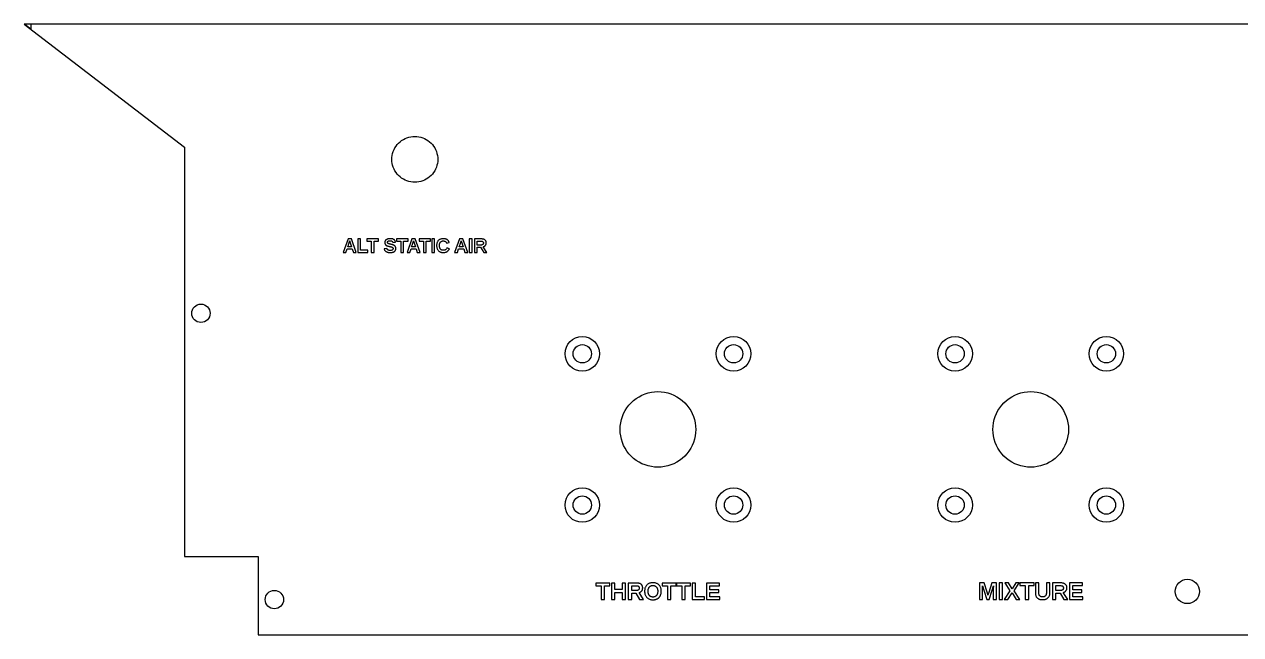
# Model space of a CAD drawing. Header units: millimetres. Extents: x 0 to 450, y 0 to 113.
# Drawn here: x 0 to 225.1, y 0 to 113 of the extents above; entities that cross this region are included whole.
import ezdxf

# ---------------------------------------------------------------- set-up
doc = ezdxf.new("R2010")
doc.units = ezdxf.units.MM
for name, color, linetype in [('COUNTERSINK', 3, 'CONTINUOUS'), ('CUT', 7, 'CONTINUOUS'), ('DRILL', 1, 'CONTINUOUS'), ('ENGRAVE', 5, 'CONTINUOUS')]:
    doc.layers.add(name, color=color, linetype=linetype)

msp = doc.modelspace()

# ---------------------------------------------------------------- linework, layer by layer
at = {"layer": 'COUNTERSINK'}
for centre in [(103.2779, 52), (131.2779, 52), (172.2779, 52), (200.2779, 52), (103.2779, 24), (131.2779, 24), (172.2779, 24), (200.2779, 24)]:
    msp.add_circle(centre, 3.2, dxfattribs=at)
at = {"layer": 'CUT'}
msp.add_lwpolyline([(450.2779, 113), (0, 113), (29.6779, 90.24), (29.6779, 14.5), (43.2779, 14.5), (43.2779, 0), (444.2779, 0)], dxfattribs=at)
for points in [[(71.9079, 83.7662), (71.5399, 83.8145), (71.1779, 83.8948), (70.8239, 84.0063), (70.4819, 84.1482), (70.1529, 84.3194), (69.8399, 84.5186), (69.5459, 84.7444), (69.2729, 84.9948), (69.0219, 85.268), (68.7969, 85.5623), (68.5969, 85.875), (68.4259, 86.2038), (68.2839, 86.5464), (68.1729, 86.9001), (68.0929, 87.2622), (68.0439, 87.6295), (68.0279, 88), (68.0439, 88.3705), (68.0929, 88.7378), (68.1729, 89.0999), (68.2839, 89.4536), (68.4259, 89.7962), (68.5979, 90.1252), (68.7969, 90.4376), (69.0219, 90.7319), (69.2729, 91.0052), (69.5459, 91.2556), (69.8399, 91.4814), (70.1529, 91.6806), (70.4819, 91.8518), (70.8239, 91.9937), (71.1779, 92.1052), (71.5399, 92.1855), (71.9079, 92.2338), (72.2779, 92.25), (72.6479, 92.2338), (73.0159, 92.1855), (73.3779, 92.1052), (73.7319, 91.9937), (74.0739, 91.8518), (74.4029, 91.6805), (74.7159, 91.4814), (75.0099, 91.2556), (75.2829, 91.0052), (75.5339, 90.7319), (75.7589, 90.4376), (75.9579, 90.1252), (76.1299, 89.7962), (76.2719, 89.4536), (76.3829, 89.0999), (76.4629, 88.7378), (76.5119, 88.3705), (76.5279, 88), (76.5119, 87.6295), (76.4629, 87.2622), (76.3829, 86.9001), (76.2719, 86.5464), (76.1299, 86.2038), (75.9589, 85.875), (75.7589, 85.5623), (75.5339, 85.268), (75.2829, 84.9948), (75.0099, 84.7444), (74.7159, 84.5186), (74.4029, 84.3195), (74.0739, 84.1482), (73.7319, 84.0063), (73.3779, 83.8948), (73.0159, 83.8145), (72.6479, 83.7662), (72.2779, 83.75)], [(116.6679, 31.0267), (116.0629, 31.1063), (115.4659, 31.2386), (114.8839, 31.4222), (114.3199, 31.6558), (113.7779, 31.9379), (113.2629, 32.2659), (112.7779, 32.6378), (112.3279, 33.0503), (111.9159, 33.5004), (111.5439, 33.985), (111.2159, 34.5), (110.9339, 35.0418), (110.6999, 35.6058), (110.5169, 36.1882), (110.3839, 36.7845), (110.3049, 37.3899), (110.2779, 38), (110.3049, 38.6101), (110.3839, 39.2155), (110.5169, 39.8118), (110.6999, 40.3942), (110.9339, 40.9582), (111.2159, 41.5), (111.5439, 42.015), (111.9159, 42.4996), (112.3279, 42.9497), (112.7779, 43.3622), (113.2629, 43.7341), (113.7779, 44.0621), (114.3199, 44.3442), (114.8839, 44.5778), (115.4659, 44.7614), (116.0629, 44.8937), (116.6679, 44.9733), (117.2779, 45), (117.8879, 44.9733), (118.4929, 44.8937), (119.0899, 44.7614), (119.6719, 44.5778), (120.2359, 44.3442), (120.7779, 44.0621), (121.2929, 43.7341), (121.7779, 43.3622), (122.2279, 42.9497), (122.6399, 42.4996), (123.0119, 42.015), (123.3399, 41.5), (123.6219, 40.9582), (123.8559, 40.3942), (124.0389, 39.8118), (124.1719, 39.2155), (124.2509, 38.6101), (124.2779, 38), (124.2509, 37.3899), (124.1719, 36.7845), (124.0389, 36.1882), (123.8559, 35.6058), (123.6219, 35.0418), (123.3399, 34.5), (123.0119, 33.985), (122.6399, 33.5004), (122.2279, 33.0503), (121.7779, 32.6378), (121.2929, 32.2659), (120.7779, 31.9379), (120.2359, 31.6558), (119.6719, 31.4222), (119.0899, 31.2386), (118.4929, 31.1063), (117.8879, 31.0267), (117.2779, 31)], [(185.6679, 31.0267), (185.0629, 31.1063), (184.4659, 31.2386), (183.8839, 31.4222), (183.3199, 31.6558), (182.7779, 31.9379), (182.2629, 32.2659), (181.7779, 32.6378), (181.3279, 33.0503), (180.9159, 33.5004), (180.5439, 33.985), (180.2159, 34.5), (179.9339, 35.0418), (179.6999, 35.6058), (179.5169, 36.1882), (179.3839, 36.7845), (179.3049, 37.3899), (179.2779, 38), (179.3049, 38.6101), (179.3839, 39.2155), (179.5169, 39.8118), (179.6999, 40.3942), (179.9339, 40.9582), (180.2159, 41.5), (180.5439, 42.015), (180.9159, 42.4996), (181.3279, 42.9497), (181.7779, 43.3622), (182.2629, 43.7341), (182.7779, 44.0621), (183.3199, 44.3442), (183.8839, 44.5778), (184.4659, 44.7614), (185.0629, 44.8937), (185.6679, 44.9733), (186.2779, 45), (186.8879, 44.9733), (187.4929, 44.8937), (188.0899, 44.7614), (188.6719, 44.5778), (189.2359, 44.3442), (189.7779, 44.0621), (190.2929, 43.7341), (190.7779, 43.3622), (191.2279, 42.9497), (191.6399, 42.4996), (192.0119, 42.015), (192.3399, 41.5), (192.6219, 40.9582), (192.8559, 40.3942), (193.0389, 39.8118), (193.1719, 39.2155), (193.2509, 38.6101), (193.2779, 38), (193.2509, 37.3899), (193.1719, 36.7845), (193.0389, 36.1882), (192.8559, 35.6058), (192.6219, 35.0418), (192.3399, 34.5), (192.0119, 33.985), (191.6399, 33.5004), (191.2279, 33.0503), (190.7779, 32.6378), (190.2929, 32.2659), (189.7779, 31.9379), (189.2359, 31.6558), (188.6719, 31.4222), (188.0899, 31.2386), (187.4929, 31.1063), (186.8879, 31.0267), (186.2779, 31)]]:
    msp.add_lwpolyline(points, close=True, dxfattribs=at)
at = {"layer": 'DRILL'}
msp.add_lwpolyline([(1.2779, 113), (0.0822, 113), (1.2779, 112.083)], close=True, dxfattribs=at)
for centre, radius in [((32.6779, 59.5), 1.7), ((103.2779, 52), 1.7), ((131.2779, 52), 1.7), ((172.2779, 52), 1.7), ((200.2779, 52), 1.7), ((103.2779, 24), 1.7), ((131.2779, 24), 1.7), ((172.2779, 24), 1.7), ((200.2779, 24), 1.7), ((215.2779, 8), 2.25), ((46.2779, 6.5), 1.7)]:
    msp.add_circle(centre, radius, dxfattribs=at)
at = {"layer": 'ENGRAVE'}
for points in [[(59.7559, 71.4209), (60.7029, 71.4209), (60.9229, 70.7861), (61.4379, 70.7861), (60.5349, 73.2704), (59.9219, 73.2704), (59.0149, 70.7861), (59.5349, 70.7861)], [(59.8719, 71.8123), (59.9249, 71.9672), (59.9729, 72.1075), (60.0169, 72.2332), (60.0539, 72.3443), (60.0869, 72.4408), (60.1149, 72.5227), (60.1379, 72.59), (60.1549, 72.6428), (60.1679, 72.6809), (60.1749, 72.7044), (60.1849, 72.7361), (60.1899, 72.7515), (60.1979, 72.7811), (60.2029, 72.7954), (60.2099, 72.8229), (60.2179, 72.849), (60.2279, 72.8878), (60.2649, 72.7661), (60.3409, 72.5263), (60.5859, 71.8123)], [(63.5669, 71.1881), (62.2339, 71.1881), (62.2339, 73.2704), (61.7139, 73.2704), (61.7139, 70.7861), (63.5669, 70.7861)], [(64.7269, 72.8684), (65.5309, 72.8684), (65.5309, 73.2704), (63.4049, 73.2704), (63.4049, 72.8684), (64.2069, 72.8684), (64.2069, 70.7861), (64.7269, 70.7861)], [(67.8029, 70.7528), (67.8999, 70.7586), (67.9919, 70.7682), (68.0789, 70.7818), (68.1609, 70.7991), (68.2379, 70.8204), (68.3099, 70.8455), (68.3769, 70.8744), (68.4379, 70.9072), (68.4949, 70.9439), (68.5469, 70.9843), (68.5929, 71.028), (68.6329, 71.0752), (68.6679, 71.1259), (68.6979, 71.18), (68.7219, 71.2375), (68.7409, 71.2985), (68.7549, 71.3629), (68.7629, 71.4307), (68.7659, 71.502), (68.7649, 71.5326), (68.7639, 71.5626), (68.7619, 71.5918), (68.7579, 71.6203), (68.7539, 71.6481), (68.7489, 71.6751), (68.7419, 71.7015), (68.7349, 71.7271), (68.7269, 71.752), (68.7179, 71.7761), (68.7079, 71.7996), (68.6969, 71.8224), (68.6859, 71.8445), (68.6729, 71.866), (68.6599, 71.8868), (68.6459, 71.9069), (68.6309, 71.9263), (68.6149, 71.9451), (68.5979, 71.9632), (68.5809, 71.9807), (68.5619, 71.9975), (68.5419, 72.014), (68.5209, 72.03), (68.4979, 72.0457), (68.4749, 72.0609), (68.4499, 72.0756), (68.4229, 72.09), (68.3959, 72.1039), (68.3669, 72.1174), (68.3359, 72.1305), (68.3039, 72.1435), (68.2669, 72.1567), (68.2259, 72.1701), (68.1799, 72.1838), (68.1309, 72.1977), (68.0779, 72.2119), (68.0209, 72.2262), (67.9589, 72.2408), (67.8939, 72.2556), (67.8239, 72.2707), (67.7659, 72.2835), (67.7119, 72.2959), (67.6619, 72.3078), (67.6159, 72.3193), (67.5729, 72.3304), (67.5349, 72.341), (67.5019, 72.3512), (67.4719, 72.3609), (67.4459, 72.3702), (67.4239, 72.3791), (67.4049, 72.3879), (67.3859, 72.3971), (67.3689, 72.4067), (67.3529, 72.4166), (67.3369, 72.4269), (67.3229, 72.4376), (67.3099, 72.4486), (67.2969, 72.4601), (67.2859, 72.4718), (67.2749, 72.484), (67.2659, 72.4967), (67.2569, 72.5101), (67.2489, 72.5242), (67.2429, 72.539), (67.2369, 72.5545), (67.2329, 72.5708), (67.2289, 72.5877), (67.2269, 72.6053), (67.2249, 72.6237), (67.2249, 72.6427), (67.2299, 72.699), (67.2439, 72.7493), (67.2669, 72.7938), (67.2999, 72.8323), (67.3429, 72.8648), (67.3949, 72.8915), (67.4559, 72.9122), (67.5269, 72.927), (67.6079, 72.9359), (67.6969, 72.9389), (67.7409, 72.9381), (67.7819, 72.9357), (67.8209, 72.9316), (67.8589, 72.9259), (67.8939, 72.9186), (67.9269, 72.9097), (67.9579, 72.8991), (67.9869, 72.887), (68.0139, 72.8732), (68.0379, 72.8578), (68.0609, 72.8408), (68.0829, 72.8222), (68.1029, 72.802), (68.1209, 72.7802), (68.1369, 72.7568), (68.1519, 72.7319), (68.1659, 72.7054), (68.1779, 72.6772), (68.1879, 72.6475), (68.1959, 72.6162), (68.7009, 72.685), (68.6859, 72.7498), (68.6669, 72.8107), (68.6459, 72.868), (68.6209, 72.9214), (68.5919, 72.9711), (68.5609, 73.017), (68.5259, 73.0591), (68.4879, 73.0974), (68.4459, 73.132), (68.4019, 73.1628), (68.3529, 73.1903), (68.2999, 73.2149), (68.2419, 73.2365), (68.1789, 73.2553), (68.1119, 73.2712), (68.0409, 73.2843), (67.9639, 73.2944), (67.8829, 73.3016), (67.7979, 73.3059), (67.7079, 73.3074), (67.6139, 73.3056), (67.5239, 73.3002), (67.4389, 73.2913), (67.3579, 73.2788), (67.2819, 73.2626), (67.2109, 73.243), (67.1439, 73.2197), (67.0819, 73.1929), (67.0249, 73.1624), (66.9719, 73.1284), (66.9239, 73.0911), (66.8809, 73.0505), (66.8429, 73.0069), (66.8099, 72.96), (66.7819, 72.91), (66.7589, 72.8569), (66.7419, 72.8006), (66.7289, 72.7411), (66.7209, 72.6785), (66.7189, 72.6127), (66.7189, 72.5866), (66.7199, 72.561), (66.7219, 72.5361), (66.7239, 72.5117), (66.7269, 72.488), (66.7309, 72.4648), (66.7359, 72.4423), (66.7409, 72.4203), (66.7469, 72.399), (66.7529, 72.3782), (66.7599, 72.358), (66.7679, 72.3384), (66.7759, 72.3193), (66.7849, 72.3007), (66.7939, 72.2826), (66.8039, 72.265), (66.8149, 72.248), (66.8259, 72.2315), (66.8369, 72.2156), (66.8489, 72.2001), (66.8619, 72.1852), (66.8749, 72.1707), (66.8889, 72.1566), (66.9029, 72.143), (66.9179, 72.1298), (66.9329, 72.1171), (66.9489, 72.1048), (66.9649, 72.0929), (66.9819, 72.0815), (66.9989, 72.0705), (67.0169, 72.0599), (67.0349, 72.0496), (67.0539, 72.0396), (67.0729, 72.0298), (67.0929, 72.0203), (67.1129, 72.0111), (67.1329, 72.0022), (67.1539, 71.9935), (67.1749, 71.9852), (67.1969, 71.9771), (67.2199, 71.9689), (67.2469, 71.9602), (67.2769, 71.951), (67.3109, 71.9413), (67.3479, 71.9311), (67.3889, 71.9203), (67.4329, 71.9091), (67.4799, 71.8973), (67.5299, 71.885), (67.5849, 71.8722), (67.6469, 71.8594), (67.7049, 71.8469), (67.7589, 71.8348), (67.8089, 71.8231), (67.8549, 71.8118), (67.8959, 71.8009), (67.9339, 71.7904), (67.9669, 71.7802), (67.9959, 71.7705), (68.0209, 71.7611), (68.0429, 71.7517), (68.0639, 71.7419), (68.0839, 71.7316), (68.1039, 71.7208), (68.1219, 71.7096), (68.1389, 71.6979), (68.1549, 71.6857), (68.1699, 71.6731), (68.1839, 71.66), (68.1969, 71.6465), (68.2089, 71.6324), (68.2199, 71.6175), (68.2289, 71.6019), (68.2369, 71.5856), (68.2439, 71.5685), (68.2499, 71.5507), (68.2539, 71.5321), (68.2569, 71.5128), (68.2589, 71.4928), (68.2599, 71.472), (68.2539, 71.409), (68.2379, 71.3527), (68.2109, 71.3029), (68.1729, 71.2598), (68.1239, 71.2234), (68.0639, 71.1935), (67.9929, 71.1703), (67.9109, 71.1538), (67.8179, 71.1438), (67.7149, 71.1405), (67.6639, 71.1414), (67.6139, 71.1441), (67.5679, 71.1485), (67.5229, 71.1548), (67.4809, 71.1628), (67.4409, 71.1726), (67.4029, 71.1841), (67.3679, 71.1975), (67.3349, 71.2126), (67.3039, 71.2295), (67.2749, 71.2484), (67.2489, 71.2695), (67.2239, 71.2927), (67.2009, 71.3181), (67.1799, 71.3457), (67.1609, 71.3754), (67.1439, 71.4073), (67.1289, 71.4414), (67.1159, 71.4776), (67.1049, 71.5161), (66.6019, 71.4332), (66.6199, 71.3662), (66.6409, 71.3027), (66.6659, 71.2426), (66.6959, 71.1861), (66.7289, 71.133), (66.7649, 71.0835), (66.8059, 71.0374), (66.8509, 70.9948), (66.8989, 70.9557), (66.9519, 70.9201), (67.0079, 70.888), (67.0679, 70.8592), (67.1329, 70.8338), (67.2019, 70.8118), (67.2749, 70.7932), (67.3519, 70.778), (67.4329, 70.7661), (67.5179, 70.7576), (67.6069, 70.7526), (67.7009, 70.7509)], [(70.2129, 72.8684), (71.0169, 72.8684), (71.0169, 73.2704), (68.8909, 73.2704), (68.8909, 72.8684), (69.6929, 72.8684), (69.6929, 70.7861), (70.2129, 70.7861)], [(71.5729, 71.4209), (72.5199, 71.4209), (72.7409, 70.7861), (73.2549, 70.7861), (72.3529, 73.2704), (71.7389, 73.2704), (70.8329, 70.7861), (71.3529, 70.7861)], [(71.6899, 71.8123), (71.7429, 71.9672), (71.7909, 72.1075), (71.8339, 72.2332), (71.8719, 72.3443), (71.9049, 72.4408), (71.9329, 72.5227), (71.9549, 72.59), (71.9729, 72.6428), (71.9859, 72.6809), (71.9929, 72.7044), (72.0029, 72.7361), (72.0119, 72.7664), (72.0199, 72.7954), (72.0239, 72.8093), (72.0319, 72.8361), (72.0349, 72.849), (72.0459, 72.8878), (72.0829, 72.7661), (72.1589, 72.5263), (72.4039, 71.8123)], [(74.3909, 72.8684), (75.1949, 72.8684), (75.1949, 73.2704), (73.0679, 73.2704), (73.0679, 72.8684), (73.8709, 72.8684), (73.8709, 70.7861), (74.3909, 70.7861)], [(75.9439, 73.2704), (75.4239, 73.2704), (75.4239, 70.7861), (75.9439, 70.7861)], [(77.6409, 70.7526), (77.7169, 70.7579), (77.7899, 70.7667), (77.8619, 70.7789), (77.9299, 70.7947), (77.9969, 70.814), (78.0619, 70.8368), (78.1239, 70.8631), (78.1839, 70.893), (78.2409, 70.9263), (78.2969, 70.9632), (78.3489, 71.0038), (78.3989, 71.0481), (78.4459, 71.0961), (78.4899, 71.1478), (78.5319, 71.2031), (78.5709, 71.2622), (78.6069, 71.3249), (78.6399, 71.3913), (78.6709, 71.4614), (78.2179, 71.6324), (78.1779, 71.5426), (78.1329, 71.4623), (78.0819, 71.3914), (78.0249, 71.33), (77.9619, 71.278), (77.8939, 71.2355), (77.8199, 71.2024), (77.7399, 71.1788), (77.6549, 71.1646), (77.5629, 71.1599), (77.4939, 71.1622), (77.4279, 71.1689), (77.3659, 71.1802), (77.3069, 71.196), (77.2509, 71.2163), (77.1979, 71.2411), (77.1489, 71.2705), (77.1029, 71.3043), (77.0609, 71.3427), (77.0209, 71.3856), (76.9859, 71.4328), (76.9539, 71.484), (76.9259, 71.5392), (76.9009, 71.5986), (76.8799, 71.662), (76.8639, 71.7294), (76.8499, 71.8009), (76.8409, 71.8764), (76.8349, 71.9561), (76.8339, 72.0397), (76.8349, 72.122), (76.8409, 72.2001), (76.8499, 72.2743), (76.8629, 72.3444), (76.8789, 72.4104), (76.8989, 72.4724), (76.9229, 72.5303), (76.9499, 72.5841), (76.9809, 72.6339), (77.0159, 72.6797), (77.0539, 72.7212), (77.0959, 72.7584), (77.1409, 72.7912), (77.1889, 72.8196), (77.2409, 72.8437), (77.2959, 72.8634), (77.3549, 72.8786), (77.4169, 72.8896), (77.4819, 72.8961), (77.5509, 72.8983), (77.5969, 72.8972), (77.6409, 72.8939), (77.6839, 72.8884), (77.7259, 72.8807), (77.7669, 72.8708), (77.8059, 72.8587), (77.8449, 72.8443), (77.8819, 72.8278), (77.9179, 72.8091), (77.9519, 72.7881), (77.9849, 72.7653), (78.0159, 72.741), (78.0439, 72.7151), (78.0699, 72.6877), (78.0939, 72.6588), (78.1159, 72.6283), (78.1359, 72.5963), (78.1529, 72.5628), (78.1679, 72.5277), (78.1809, 72.4911), (78.6389, 72.6162), (78.6149, 72.6826), (78.5879, 72.7458), (78.5579, 72.8056), (78.5239, 72.8621), (78.4869, 72.9153), (78.4469, 72.9652), (78.4029, 73.0119), (78.3559, 73.0552), (78.3059, 73.0952), (78.2529, 73.1319), (78.1959, 73.1653), (78.1359, 73.1951), (78.0729, 73.2214), (78.0069, 73.2442), (77.9369, 73.2635), (77.8639, 73.2793), (77.7879, 73.2916), (77.7089, 73.3004), (77.6259, 73.3056), (77.5409, 73.3074), (77.4229, 73.3041), (77.3119, 73.2943), (77.2059, 73.2779), (77.1059, 73.2549), (77.0119, 73.2254), (76.9229, 73.1893), (76.8399, 73.1467), (76.7629, 73.0975), (76.6909, 73.0418), (76.6249, 72.9794), (76.5659, 72.911), (76.5119, 72.8369), (76.4649, 72.7571), (76.4229, 72.6717), (76.3889, 72.5806), (76.3599, 72.4837), (76.3379, 72.3812), (76.3219, 72.2731), (76.3129, 72.1592), (76.3099, 72.0397), (76.3129, 71.9204), (76.3229, 71.8065), (76.3389, 71.6981), (76.3619, 71.595), (76.3919, 71.4973), (76.4279, 71.4051), (76.4699, 71.3183), (76.5189, 71.2369), (76.5749, 71.1609), (76.6369, 71.0903), (76.7049, 71.0258), (76.7789, 70.9681), (76.8579, 70.9172), (76.9419, 70.8731), (77.0319, 70.8357), (77.1269, 70.8052), (77.2279, 70.7814), (77.3349, 70.7645), (77.4459, 70.7543), (77.5629, 70.7509)], [(80.3879, 71.4209), (81.3349, 71.4209), (81.5549, 70.7861), (82.0699, 70.7861), (81.1669, 73.2704), (80.5539, 73.2704), (79.6469, 70.7861), (80.1669, 70.7861)], [(80.5039, 71.8123), (80.5569, 71.9672), (80.6049, 72.1075), (80.6479, 72.2332), (80.6859, 72.3443), (80.7189, 72.4408), (80.7469, 72.5227), (80.7699, 72.59), (80.7869, 72.6428), (80.7999, 72.6809), (80.8069, 72.7044), (80.8169, 72.7361), (80.8219, 72.7515), (80.8299, 72.7811), (80.8349, 72.7954), (80.8419, 72.8229), (80.8499, 72.849), (80.8599, 72.8878), (80.8969, 72.7661), (80.9729, 72.5263), (81.2179, 71.8123)], [(82.8659, 73.2704), (82.3459, 73.2704), (82.3459, 70.7861), (82.8659, 70.7861)], [(83.8459, 71.7294), (84.4559, 71.7294), (85.0319, 70.7861), (85.6169, 70.7861), (84.9459, 71.8299), (84.9949, 71.8432), (85.0419, 71.8591), (85.0879, 71.8775), (85.1309, 71.8986), (85.1719, 71.9222), (85.2109, 71.9485), (85.2479, 71.9773), (85.2829, 72.0087), (85.3149, 72.0428), (85.3459, 72.0794), (85.3739, 72.118), (85.3989, 72.158), (85.4209, 72.1995), (85.4409, 72.2424), (85.4569, 72.2868), (85.4699, 72.3325), (85.4809, 72.3797), (85.4879, 72.4283), (85.4929, 72.4784), (85.4939, 72.5299), (85.4919, 72.5998), (85.4839, 72.6664), (85.4719, 72.7296), (85.4549, 72.7895), (85.4339, 72.8461), (85.4069, 72.8994), (85.3759, 72.9493), (85.3389, 72.9959), (85.2979, 73.0391), (85.2529, 73.0791), (85.2019, 73.1154), (85.1479, 73.1479), (85.0889, 73.1766), (85.0269, 73.2015), (84.9599, 73.2225), (84.8899, 73.2398), (84.8149, 73.2531), (84.7359, 73.2627), (84.6529, 73.2684), (84.5669, 73.2704), (83.3249, 73.2704), (83.3249, 70.7861), (83.8459, 70.7861)], [(83.8459, 72.1331), (83.8459, 72.8666), (84.5119, 72.8666), (84.5989, 72.863), (84.6769, 72.8523), (84.7459, 72.8344), (84.8049, 72.8093), (84.8559, 72.7771), (84.8969, 72.7378), (84.9289, 72.6912), (84.9519, 72.6375), (84.9659, 72.5767), (84.9699, 72.5087), (84.9689, 72.4739), (84.9659, 72.4406), (84.9599, 72.409), (84.9519, 72.3789), (84.9419, 72.3504), (84.9299, 72.3236), (84.9149, 72.2983), (84.8979, 72.2746), (84.8789, 72.2524), (84.8579, 72.2319), (84.8339, 72.2131), (84.8079, 72.1963), (84.7799, 72.1815), (84.7499, 72.1687), (84.7179, 72.1578), (84.6839, 72.1489), (84.6479, 72.142), (84.6089, 72.1371), (84.5689, 72.1341), (84.5259, 72.1331)], [(107.3829, 9.0688), (108.3729, 9.0688), (108.3729, 9.5635), (105.7559, 9.5635), (105.7559, 9.0688), (106.7429, 9.0688), (106.7429, 6.506), (107.3829, 6.506)], [(109.2939, 7.8167), (110.6269, 7.8167), (110.6269, 6.506), (111.2669, 6.506), (111.2669, 9.5635), (110.6269, 9.5635), (110.6269, 8.3461), (109.2939, 8.3461), (109.2939, 9.5635), (108.6539, 9.5635), (108.6539, 6.506), (109.2939, 6.506)], [(112.4289, 7.667), (113.1799, 7.667), (113.8889, 6.506), (114.6099, 6.506), (113.7829, 7.7907), (113.8439, 7.807), (113.9019, 7.8265), (113.9579, 7.8493), (114.0109, 7.8752), (114.0609, 7.9043), (114.1089, 7.9366), (114.1549, 7.9721), (114.1969, 8.0108), (114.2379, 8.0526), (114.2749, 8.0977), (114.3099, 8.1452), (114.3409, 8.1945), (114.3679, 8.2455), (114.3919, 8.2984), (114.4119, 8.3529), (114.4289, 8.4093), (114.4409, 8.4673), (114.4499, 8.5272), (114.4559, 8.5888), (114.4579, 8.6521), (114.4549, 8.7382), (114.4459, 8.8201), (114.4309, 8.898), (114.4099, 8.9717), (114.3829, 9.0414), (114.3509, 9.1069), (114.3119, 9.1684), (114.2669, 9.2257), (114.2169, 9.2789), (114.1599, 9.3281), (114.0979, 9.3728), (114.0319, 9.4128), (113.9599, 9.4482), (113.8829, 9.4788), (113.8009, 9.5047), (113.7139, 9.5259), (113.6219, 9.5423), (113.5249, 9.5541), (113.4229, 9.5612), (113.3159, 9.5635), (111.7889, 9.5635), (111.7889, 6.506), (112.4289, 6.506)], [(112.4289, 8.1639), (112.4289, 9.0666), (113.2489, 9.0666), (113.3559, 9.0622), (113.4519, 9.049), (113.5369, 9.0269), (113.6099, 8.9961), (113.6719, 8.9565), (113.7229, 8.908), (113.7619, 8.8507), (113.7909, 8.7847), (113.8079, 8.7098), (113.8129, 8.6261), (113.8119, 8.5832), (113.8079, 8.5423), (113.8009, 8.5034), (113.7909, 8.4664), (113.7779, 8.4313), (113.7629, 8.3982), (113.7449, 8.3671), (113.7239, 8.3379), (113.7009, 8.3107), (113.6739, 8.2854), (113.6449, 8.2623), (113.6139, 8.2416), (113.5789, 8.2234), (113.5419, 8.2076), (113.5029, 8.1943), (113.4609, 8.1833), (113.4159, 8.1748), (113.3689, 8.1687), (113.3189, 8.1651), (113.2659, 8.1639)], [(116.4389, 6.4645), (116.5289, 6.4703), (116.6169, 6.4799), (116.7029, 6.4934), (116.7859, 6.5106), (116.8669, 6.5317), (116.9449, 6.5567), (117.0209, 6.5855), (117.0949, 6.6182), (117.1669, 6.6547), (117.2349, 6.6948), (117.3009, 6.7383), (117.3629, 6.7852), (117.4219, 6.8355), (117.4779, 6.8893), (117.5299, 6.9464), (117.5789, 7.007), (117.6249, 7.0709), (117.6679, 7.1383), (117.7069, 7.2091), (117.7429, 7.2827), (117.7749, 7.3586), (117.8029, 7.4369), (117.8279, 7.5174), (117.8489, 7.6002), (117.8659, 7.6854), (117.8789, 7.7728), (117.8879, 7.8625), (117.8939, 7.9546), (117.8959, 8.0489), (117.8919, 8.1912), (117.8799, 8.3272), (117.8589, 8.4571), (117.8299, 8.5808), (117.7939, 8.6982), (117.7489, 8.8095), (117.6949, 8.9146), (117.6339, 9.0134), (117.5649, 9.106), (117.4869, 9.1925), (117.4019, 9.2716), (117.3109, 9.3424), (117.2129, 9.4049), (117.1089, 9.4591), (116.9979, 9.5049), (116.8819, 9.5424), (116.7579, 9.5716), (116.6289, 9.5924), (116.4929, 9.6049), (116.3509, 9.6091), (116.2089, 9.605), (116.0729, 9.5926), (115.9429, 9.572), (115.8199, 9.5431), (115.7039, 9.506), (115.5929, 9.4607), (115.4889, 9.4071), (115.3919, 9.3452), (115.3009, 9.2751), (115.2159, 9.1968), (115.1379, 9.1111), (115.0689, 9.0189), (115.0079, 8.9203), (114.9549, 8.8152), (114.9099, 8.7037), (114.8729, 8.5856), (114.8449, 8.4611), (114.8239, 8.3302), (114.8119, 8.1928), (114.8079, 8.0489), (114.8119, 7.9045), (114.8239, 7.7663), (114.8449, 7.6344), (114.8729, 7.5088), (114.9099, 7.3895), (114.9549, 7.2764), (115.0079, 7.1696), (115.0699, 7.0691), (115.1389, 6.9748), (115.2169, 6.8868), (115.3019, 6.8062), (115.3929, 6.7341), (115.4909, 6.6705), (115.5939, 6.6153), (115.7039, 6.5687), (115.8199, 6.5305), (115.9419, 6.5008), (116.0709, 6.4796), (116.2059, 6.4669), (116.3469, 6.4626)], [(116.2649, 6.9689), (116.1879, 6.9776), (116.1139, 6.9921), (116.0429, 7.0124), (115.9759, 7.0385), (115.9119, 7.0703), (115.8519, 7.108), (115.7949, 7.1514), (115.7419, 7.2007), (115.6919, 7.2557), (115.6469, 7.3158), (115.6059, 7.3802), (115.5699, 7.4488), (115.5389, 7.5217), (115.5119, 7.5989), (115.4909, 7.6803), (115.4739, 7.766), (115.4619, 7.856), (115.4549, 7.9503), (115.4529, 8.0489), (115.4549, 8.1465), (115.4619, 8.2397), (115.4739, 8.3285), (115.4899, 8.4129), (115.5109, 8.4929), (115.5369, 8.5685), (115.5669, 8.6397), (115.6019, 8.7065), (115.6419, 8.7688), (115.6869, 8.8268), (115.7359, 8.8798), (115.7879, 8.9272), (115.8449, 8.969), (115.9059, 9.0053), (115.9699, 9.0359), (116.0379, 9.061), (116.1109, 9.0806), (116.1869, 9.0945), (116.2669, 9.1029), (116.3509, 9.1056), (116.4339, 9.1028), (116.5129, 9.0944), (116.5879, 9.0803), (116.6589, 9.0607), (116.7269, 9.0354), (116.7909, 9.0045), (116.8509, 8.9679), (116.9069, 8.9258), (116.9599, 8.878), (117.0079, 8.8246), (117.0529, 8.7663), (117.0929, 8.7037), (117.1279, 8.6368), (117.1579, 8.5656), (117.1839, 8.4902), (117.2049, 8.4105), (117.2219, 8.3265), (117.2329, 8.2382), (117.2399, 8.1457), (117.2429, 8.0489), (117.2399, 7.9475), (117.2329, 7.8509), (117.2219, 7.759), (117.2049, 7.6718), (117.1839, 7.5894), (117.1589, 7.5117), (117.1279, 7.4387), (117.0929, 7.3704), (117.0539, 7.3069), (117.0089, 7.2481), (116.9609, 7.1945), (116.9079, 7.1466), (116.8519, 7.1043), (116.7909, 7.0676), (116.7269, 7.0366), (116.6589, 7.0112), (116.5869, 6.9914), (116.5109, 6.9773), (116.4299, 6.9689), (116.3469, 6.966)], [(119.6789, 9.0688), (120.6689, 9.0688), (120.6689, 9.5635), (118.0519, 9.5635), (118.0519, 9.0688), (119.0389, 9.0688), (119.0389, 6.506), (119.6789, 6.506)], [(122.3299, 9.0688), (123.3199, 9.0688), (123.3199, 9.5635), (120.7029, 9.5635), (120.7029, 9.0688), (121.6899, 9.0688), (121.6899, 6.506), (122.3299, 6.506)], [(125.8819, 7.0008), (124.2419, 7.0008), (124.2419, 9.5635), (123.6009, 9.5635), (123.6009, 6.506), (125.8819, 6.506)], [(128.7459, 7.0008), (126.8929, 7.0008), (126.8929, 7.8059), (128.5249, 7.8059), (128.5249, 8.3006), (126.8929, 8.3006), (126.8929, 9.0688), (128.6569, 9.0688), (128.6569, 9.5635), (126.2529, 9.5635), (126.2529, 6.506), (128.7459, 6.506)], [(177.3779, 8.3822), (177.3779, 8.4181), (177.3769, 8.4609), (177.3759, 8.5105), (177.3739, 8.5669), (177.3719, 8.6301), (177.3689, 8.7001), (177.3649, 8.777), (177.3619, 8.8606), (177.3569, 8.9511), (177.3519, 9.0484), (177.5839, 8.2346), (178.1359, 6.529), (178.5909, 6.529), (179.1419, 8.2346), (179.1579, 8.2842), (179.1749, 8.3408), (179.1939, 8.4045), (179.2139, 8.4752), (179.2359, 8.5531), (179.2599, 8.638), (179.2849, 8.73), (179.3119, 8.829), (179.3399, 8.9352), (179.3699, 9.0484), (179.3669, 8.957), (179.3599, 8.7992), (179.3549, 8.6746), (179.3529, 8.6247), (179.3519, 8.5831), (179.3509, 8.5498), (179.3499, 8.5248), (179.3499, 8.508), (179.3489, 8.4703), (179.3489, 8.4451), (179.3489, 8.4073), (179.3489, 8.3822), (179.3489, 6.529), (179.9169, 6.529), (179.9169, 9.5865), (179.0639, 9.5865), (178.5019, 7.7919), (178.3659, 7.3015), (178.2609, 7.7117), (178.2139, 7.8766), (177.6669, 9.5865), (176.8099, 9.5865), (176.8099, 6.529), (177.3779, 6.529)], [(181.0649, 9.5865), (180.4249, 9.5865), (180.4249, 6.529), (181.0649, 6.529)], [(182.8179, 7.7464), (183.5859, 6.529), (184.2589, 6.529), (183.2409, 8.137), (184.1699, 9.5865), (183.4969, 9.5865), (182.8179, 8.5059), (182.1389, 9.5865), (181.4619, 9.5865), (182.4319, 8.137), (181.3729, 6.529), (182.0499, 6.529)], [(185.9059, 9.0918), (186.8959, 9.0918), (186.8959, 9.5865), (184.2789, 9.5865), (184.2789, 9.0918), (185.2659, 9.0918), (185.2659, 6.529), (185.9059, 6.529)], [(188.5759, 6.4888), (188.6979, 6.4984), (188.8129, 6.5144), (188.9229, 6.5368), (189.0269, 6.5656), (189.1249, 6.6009), (189.2169, 6.6424), (189.3039, 6.6905), (189.3839, 6.7449), (189.4589, 6.8057), (189.5269, 6.8723), (189.5879, 6.9442), (189.6419, 7.0213), (189.6889, 7.1036), (189.7279, 7.1911), (189.7609, 7.2839), (189.7859, 7.3819), (189.8039, 7.4851), (189.8139, 7.5936), (189.8179, 7.7073), (189.8179, 9.5865), (189.1779, 9.5865), (189.1779, 7.7464), (189.1759, 7.6747), (189.1709, 7.6065), (189.1609, 7.5417), (189.1479, 7.4803), (189.1319, 7.4222), (189.1109, 7.3676), (189.0879, 7.3164), (189.0599, 7.2686), (189.0289, 7.2242), (188.9929, 7.1832), (188.9549, 7.1459), (188.9129, 7.1125), (188.8689, 7.0831), (188.8209, 7.0576), (188.7689, 7.036), (188.7149, 7.0183), (188.6579, 7.0045), (188.5969, 6.9947), (188.5329, 6.9888), (188.4659, 6.9869), (188.4009, 6.9887), (188.3389, 6.9944), (188.2799, 7.0038), (188.2249, 7.0169), (188.1719, 7.0338), (188.1229, 7.0544), (188.0779, 7.0788), (188.0349, 7.107), (187.9959, 7.1389), (187.9589, 7.1746), (187.9269, 7.2139), (187.8969, 7.2566), (187.8709, 7.3029), (187.8489, 7.3527), (187.8299, 7.406), (187.8149, 7.4627), (187.8019, 7.523), (187.7939, 7.5867), (187.7889, 7.654), (187.7869, 7.7247), (187.7869, 9.5865), (187.1469, 9.5865), (187.1469, 7.6748), (187.1499, 7.5628), (187.1599, 7.4562), (187.1769, 7.3549), (187.1999, 7.2588), (187.2309, 7.1681), (187.2669, 7.0826), (187.3109, 7.0025), (187.3609, 6.9276), (187.4179, 6.858), (187.4819, 6.7938), (187.5519, 6.7352), (187.6279, 6.6828), (187.7099, 6.6366), (187.7979, 6.5965), (187.8909, 6.5626), (187.9909, 6.5349), (188.0969, 6.5133), (188.2079, 6.4979), (188.3249, 6.4887), (188.4489, 6.4856)], [(190.9519, 7.69), (191.7029, 7.69), (192.4119, 6.529), (193.1329, 6.529), (192.3059, 7.8136), (192.3669, 7.83), (192.4249, 7.8495), (192.4799, 7.8723), (192.5339, 7.8982), (192.5839, 7.9273), (192.6319, 7.9596), (192.6779, 7.9951), (192.7199, 8.0337), (192.7609, 8.0756), (192.7979, 8.1207), (192.8329, 8.1682), (192.8639, 8.2175), (192.8909, 8.2685), (192.9149, 8.3214), (192.9349, 8.3759), (192.9519, 8.4322), (192.9639, 8.4903), (192.9729, 8.5502), (192.9789, 8.6118), (192.9809, 8.6751), (192.9779, 8.7612), (192.9689, 8.8431), (192.9539, 8.921), (192.9329, 8.9947), (192.9059, 9.0644), (192.8739, 9.1299), (192.8349, 9.1914), (192.7899, 9.2487), (192.7399, 9.3019), (192.6829, 9.3511), (192.6209, 9.3958), (192.5539, 9.4358), (192.4829, 9.4712), (192.4059, 9.5018), (192.3239, 9.5277), (192.2369, 9.5489), (192.1449, 9.5653), (192.0479, 9.5771), (191.9459, 9.5842), (191.8389, 9.5865), (190.3119, 9.5865), (190.3119, 6.529), (190.9519, 6.529)], [(190.9519, 8.1869), (190.9519, 9.0896), (191.7719, 9.0896), (191.8789, 9.0852), (191.9749, 9.072), (192.0599, 9.05), (192.1329, 9.0191), (192.1949, 8.9795), (192.2459, 8.931), (192.2849, 8.8737), (192.3139, 8.8077), (192.3309, 8.7328), (192.3359, 8.6491), (192.3349, 8.6062), (192.3309, 8.5653), (192.3239, 8.5264), (192.3139, 8.4894), (192.3009, 8.4543), (192.2859, 8.4212), (192.2679, 8.3901), (192.2469, 8.3609), (192.2239, 8.3337), (192.1969, 8.3084), (192.1679, 8.2853), (192.1369, 8.2646), (192.1019, 8.2464), (192.0649, 8.2306), (192.0259, 8.2172), (191.9839, 8.2063), (191.9389, 8.1978), (191.8919, 8.1917), (191.8419, 8.1881), (191.7889, 8.1869)], [(195.9389, 7.0238), (194.0859, 7.0238), (194.0859, 7.8288), (195.7179, 7.8288), (195.7179, 8.3236), (194.0859, 8.3236), (194.0859, 9.0918), (195.8499, 9.0918), (195.8499, 9.5865), (193.4459, 9.5865), (193.4459, 6.529), (195.9389, 6.529)]]:
    msp.add_lwpolyline(points, close=True, dxfattribs=at)

doc.saveas('drawing.dxf')
